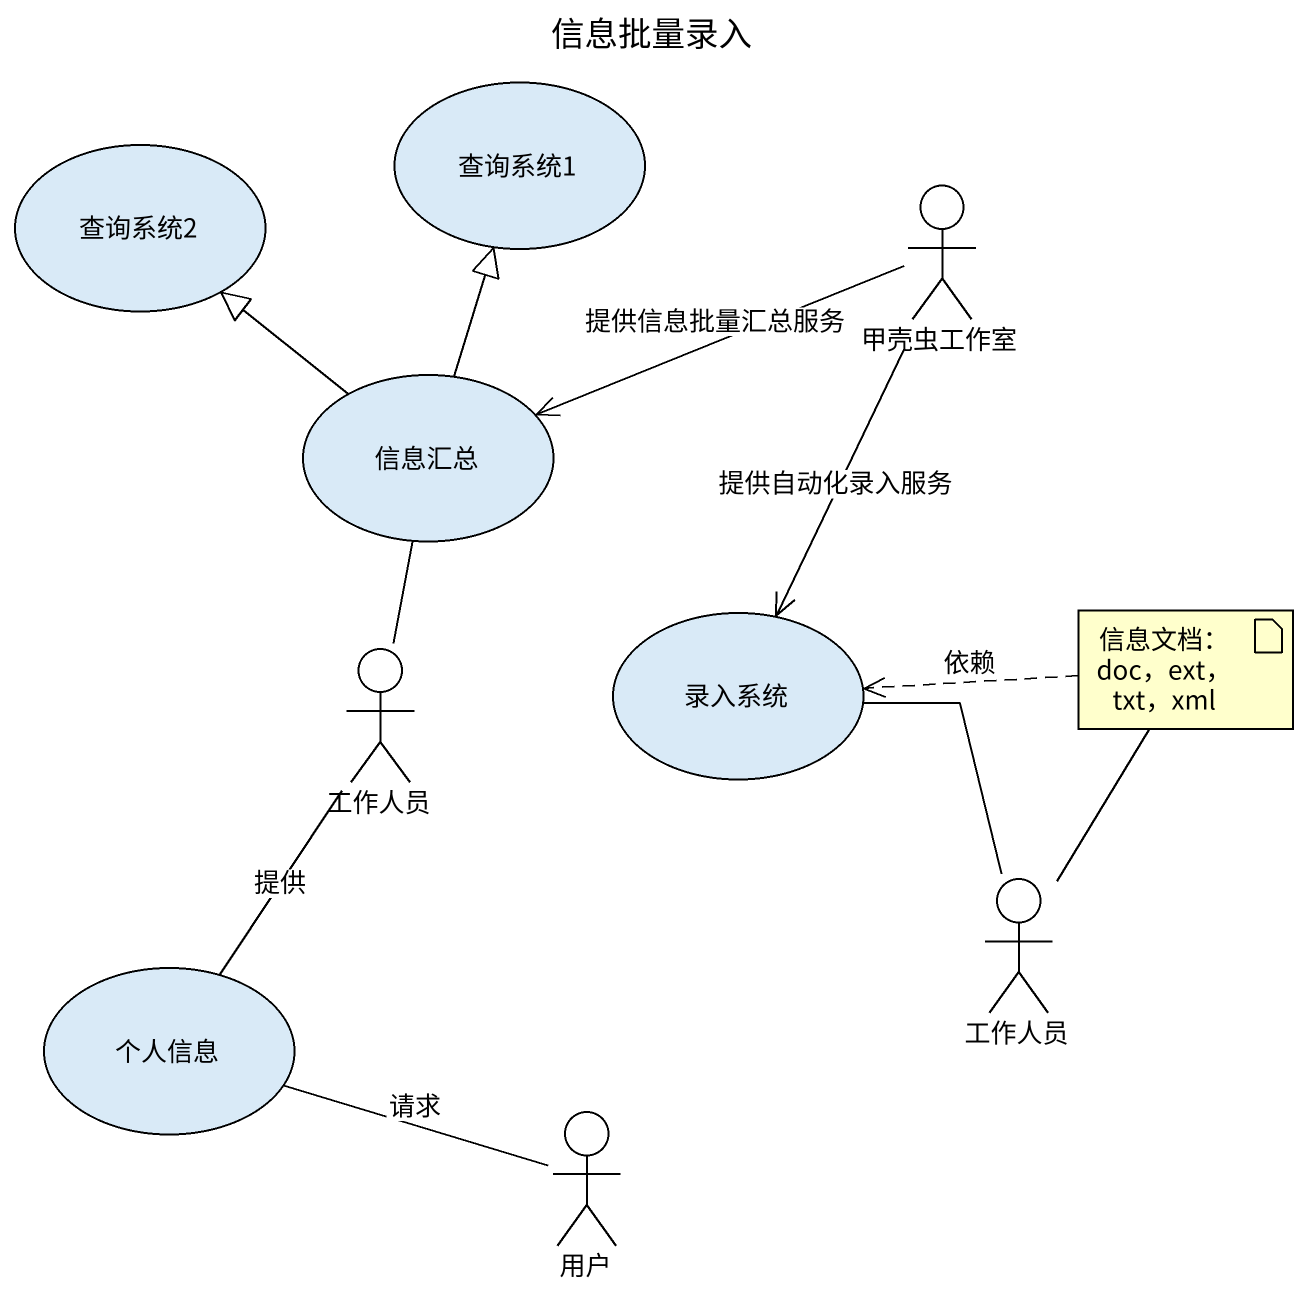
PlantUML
@startuml
title 信息批量录入
usecase 查询系统1
usecase 查询系统2
actor 甲壳虫工作室
usecase 信息汇总
actor 工作人员
usecase 录入系统
artifact "信息文档：doc，ext，txt，xml" as 信息文档_doc_ext_txt_xml
usecase 个人信息
actor "工作人员" as 工作人员_2
actor 用户
甲壳虫工作室 -left-> 信息汇总 : 提供信息批量汇总服务
甲壳虫工作室 --> 录入系统 : 提供自动化录入服务
信息汇总 -up-|> 查询系统1
信息汇总 -up-|> 查询系统2
工作人员 -up- 信息汇总
信息文档_doc_ext_txt_xml .left.> 录入系统 : 依赖
个人信息 -up- 工作人员 : 提供
工作人员_2 -up- 录入系统
工作人员_2 -up- 信息文档_doc_ext_txt_xml
用户 -left- 个人信息 : 请求
@enduml
